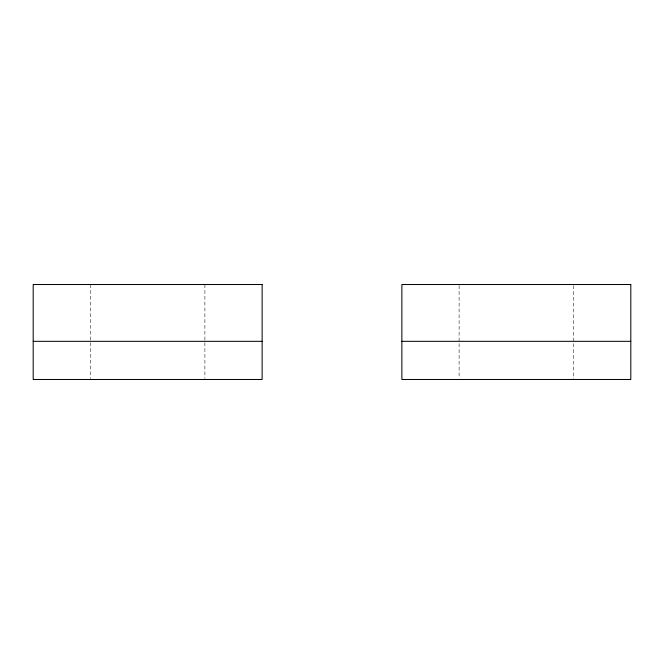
<?xml version="1.0" encoding="UTF-8"?>
<svg xmlns="http://www.w3.org/2000/svg" width="664" height="664" viewBox="0 0 664 664"><rect width="100%" height="100%" fill="white"/><g stroke="black" fill="none" stroke-linecap="round" stroke-linejoin="round"><path stroke-width="0.5" stroke-dasharray="3.32 2.49" d="M573.571 285.545L573.571 379.484M459.106 285.545L459.106 378.455M204.894 284.516L204.894 378.455M90.428 284.516L90.428 378.455"/><path stroke-width="1" d="M33.2 341.329L262.131 341.329M401.869 341.329L630.8 341.329M262.131 284.516L33.2 284.516L33.2 379.484L262.131 379.484L262.131 284.516M630.8 284.516L401.869 284.516L401.869 379.484L630.8 379.484L630.8 284.516"/></g></svg>
